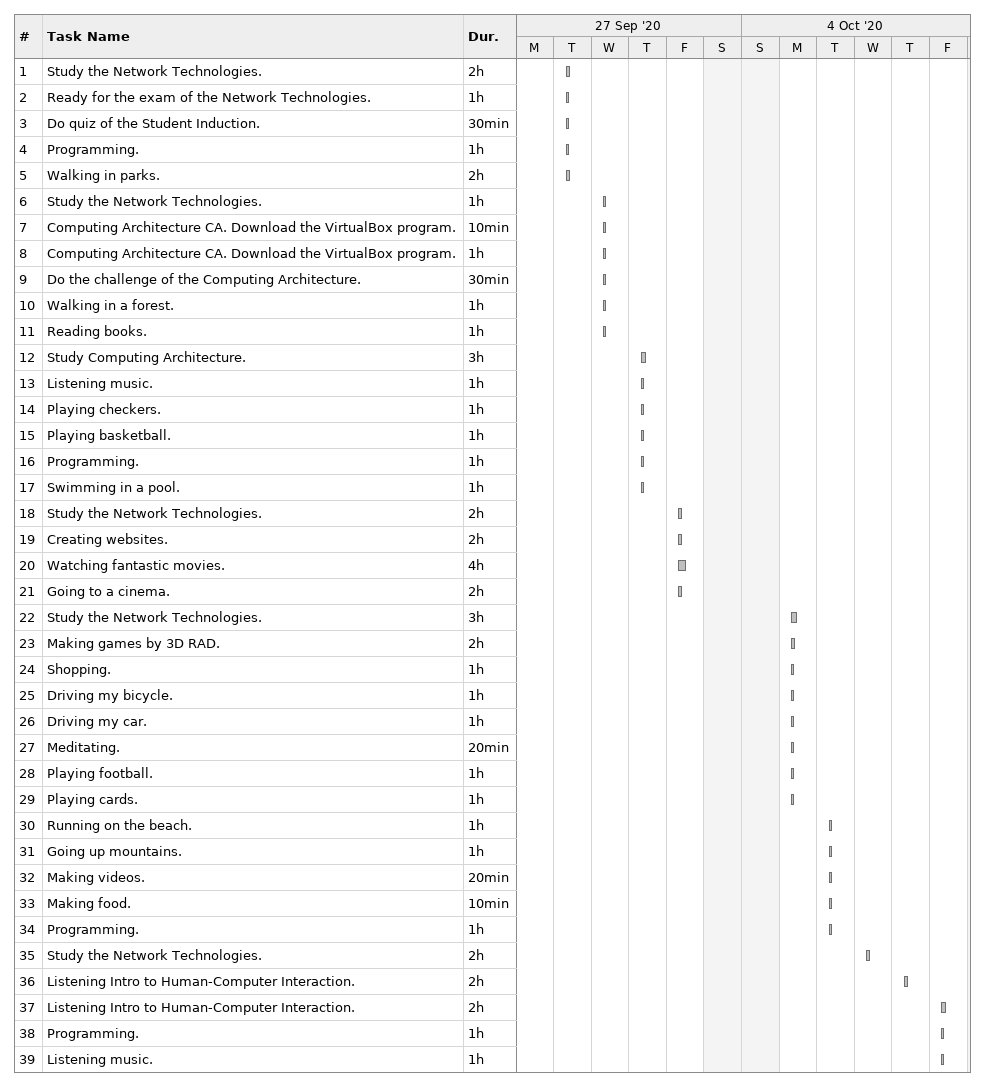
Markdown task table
| ID | Task | Duration | Start | Finish |
|---|---|---|---|---|
| 1 | Study the Network Technologies. | 2h | 2020-09-29 | 2020-09-29 |
| 2 | Ready for the exam of the Network Technologies. | 1h | 2020-09-29 | 2020-09-29 |
| 3 | Do quiz of the Student Induction. | 30min | 2020-09-29 | 2020-09-29 |
| 4 | Programming. | 1h | 2020-09-29 | 2020-09-29 |
| 5 | Walking in parks. | 2h | 2020-09-29 | 2020-09-29 |
| 6 | Study the Network Technologies. | 1h | 2020-09-30 | 2020-09-30 |
| 7 | Computing Architecture CA. Download the VirtualBox program. | 10min | 2020-09-30 | 2020-09-30 |
| 8 | Computing Architecture CA. Download the VirtualBox program. | 1h | 2020-09-30 | 2020-09-30 |
| 9 | Do the challenge of the Computing Architecture. | 30min | 2020-09-30 | 2020-09-30 |
| 10 | Walking in a forest. | 1h | 2020-09-30 | 2020-09-30 |
| 11 | Reading books. | 1h | 2020-09-30 | 2020-09-30 |
| 12 | Study Computing Architecture. | 3h | 2020-10-01 | 2020-10-01 |
| 13 | Listening music. | 1h | 2020-10-01 | 2020-10-01 |
| 14 | Playing checkers. | 1h | 2020-10-01 | 2020-10-01 |
| 15 | Playing basketball. | 1h | 2020-10-01 | 2020-10-01 |
| 16 | Programming. | 1h | 2020-10-01 | 2020-10-01 |
| 17 | Swimming in a pool. | 1h | 2020-10-01 | 2020-10-01 |
| 18 | Study the Network Technologies. | 2h | 2020-10-02 | 2020-10-02 |
| 19 | Creating websites. | 2h | 2020-10-02 | 2020-10-02 |
| 20 | Watching fantastic movies. | 4h | 2020-10-02 | 2020-10-02 |
| 21 | Going to a cinema. | 2h | 2020-10-02 | 2020-10-02 |
| 22 | Study the Network Technologies. | 3h | 2020-10-05 | 2020-10-05 |
| 23 | Making games by 3D RAD. | 2h | 2020-10-05 | 2020-10-05 |
| 24 | Shopping. | 1h | 2020-10-05 | 2020-10-05 |
| 25 | Driving my bicycle. | 1h | 2020-10-05 | 2020-10-05 |
| 26 | Driving my car. | 1h | 2020-10-05 | 2020-10-05 |
| 27 | Meditating. | 20min | 2020-10-05 | 2020-10-05 |
| 28 | Playing football. | 1h | 2020-10-05 | 2020-10-05 |
| 29 | Playing cards. | 1h | 2020-10-05 | 2020-10-05 |
| 30 | Running on the beach. | 1h | 2020-10-06 | 2020-10-06 |
| 31 | Going up mountains. | 1h | 2020-10-06 | 2020-10-06 |
| 32 | Making videos. | 20min | 2020-10-06 | 2020-10-06 |
| 33 | Making food. | 10min | 2020-10-06 | 2020-10-06 |
| 34 | Programming. | 1h | 2020-10-06 | 2020-10-06 |
| 35 | Study the Network Technologies. | 2h | 2020-10-07 | 2020-10-07 |
| 36 | Listening Intro to Human-Computer Interaction. | 2h | 2020-10-08 | 2020-10-08 |
| 37 | Listening Intro to Human-Computer Interaction. | 2h | 2020-10-09 | 2020-10-09 |
| 38 | Programming. | 1h | 2020-10-09 | 2020-10-09 |
| 39 | Listening music. | 1h | 2020-10-09 | 2020-10-09 |
